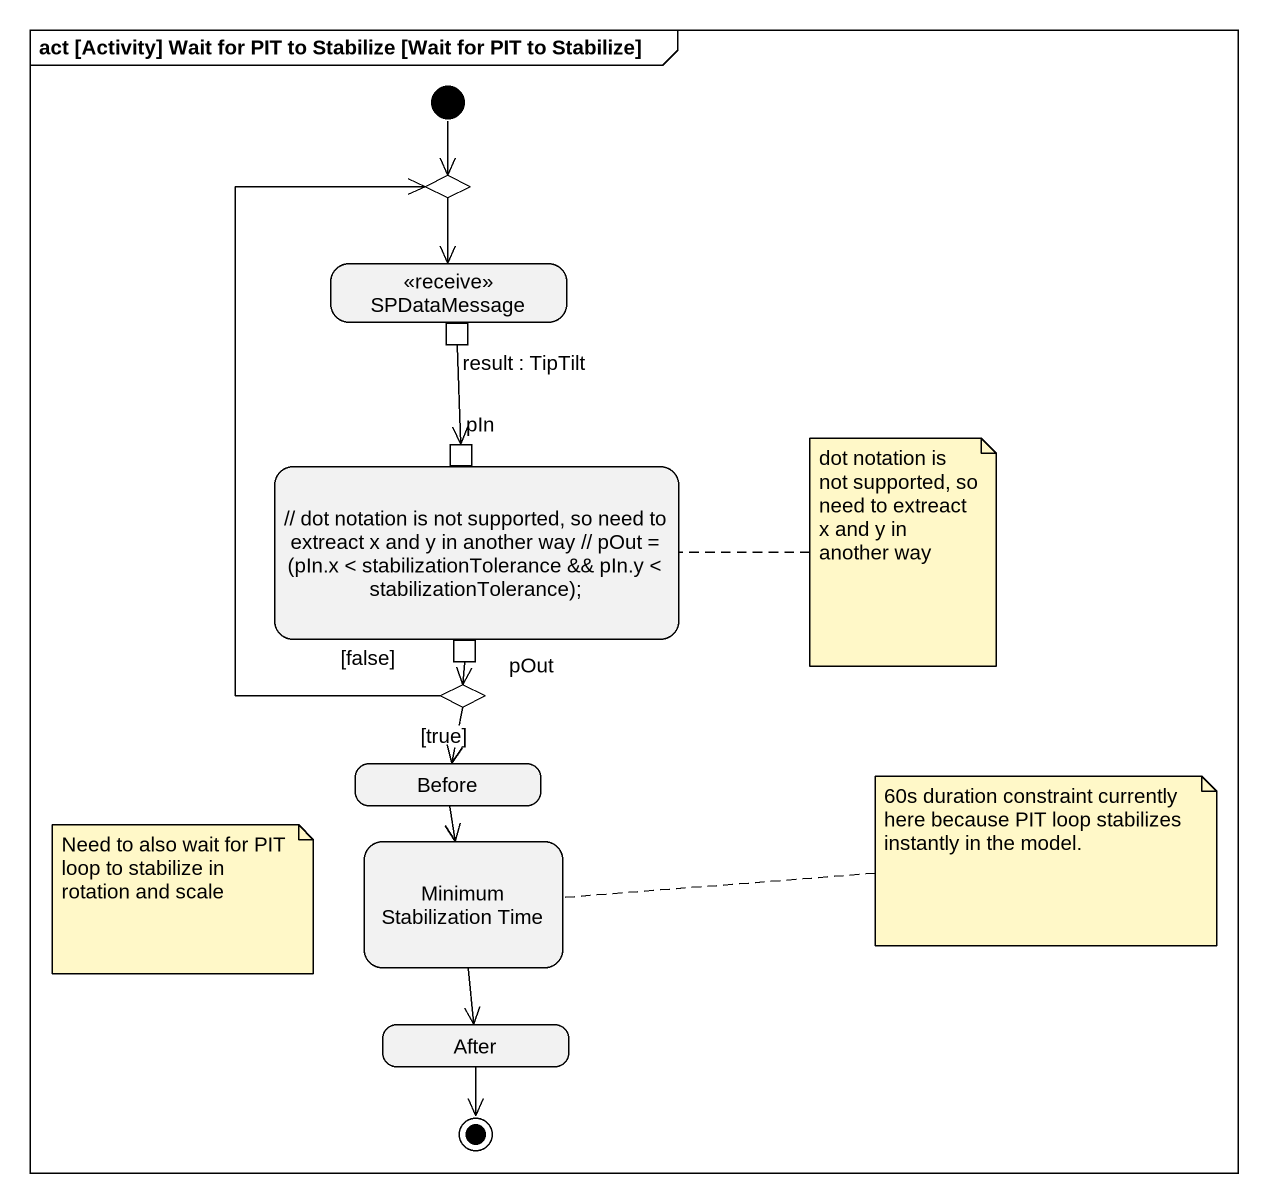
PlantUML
@startuml
mainframe act [Activity] Wait for PIT to Stabilize [Wait for PIT to Stabilize]
hide empty description
state choice1 <<choice>>
state SPDataMessage <<receive>> {
  state "result : TipTilt" as result_TipTilt <<outputPin>>
}
state "~// dot notation is not supported, so need to extreact x and y in another way ~// pOut = (pIn.x < stabilizationTolerance && pIn.y < stabilizationTolerance);" as dot_notation_is_not {
  state pIn <<inputPin>>
  state pOut <<outputPin>>
}
state choice2 <<choice>>
state Before
state "Minimum Stabilization Time" as Minimum_Stabilization_Time
state After
[*] --> choice1
choice1 --> SPDataMessage
result_TipTilt --> pIn
pOut --> choice2
choice2 -up-> choice1 : [false]
choice2 --> Before : [true]
Before --> Minimum_Stabilization_Time
Minimum_Stabilization_Time --> After
After --> [*]
note right of dot_notation_is_not : dot notation is not supported, so need to extreact x and y in another way
note right of Minimum_Stabilization_Time : 60s duration constraint currently here because PIT loop stabilizes instantly in the model.
note as N3
  Need to also wait for PIT loop to stabilize in rotation and scale
end note
@enduml
